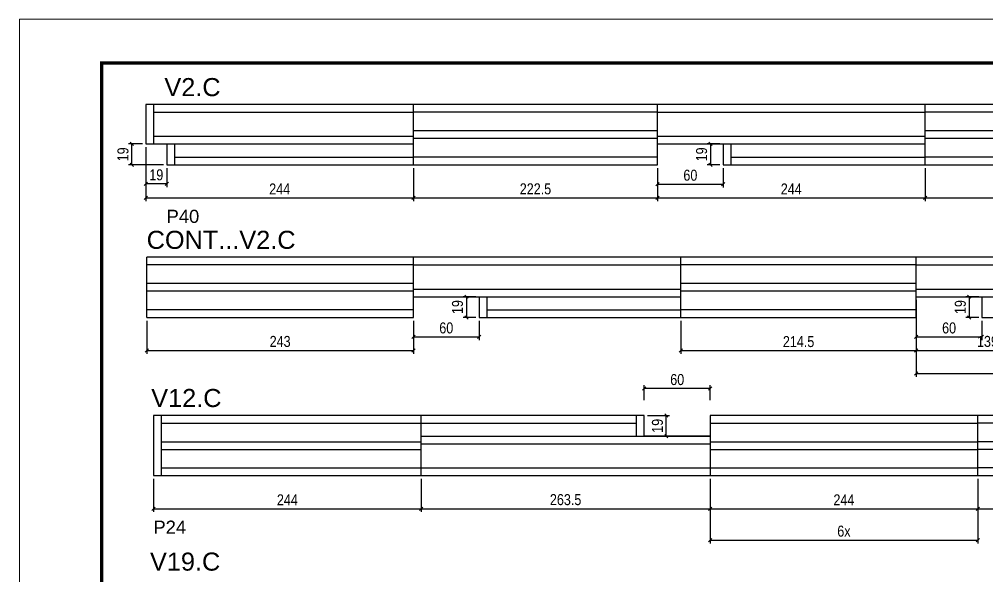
# Model space of a CAD drawing. Extents: x 1813 to 8067, y 422 to 2621.
# Drawn here: x 3412 to 4294, y 964 to 1472 of the extents above; entities that cross this region are included whole.
import ezdxf

# ---------------------------------------------------------------- set-up
doc = ezdxf.new("R2010")
doc.units = 0
doc.linetypes.add('DASHED', pattern=[0.75, 0.5, -0.25])
for name, color, linetype in [('5', 5, 'Continuous'), ('NOMENCLATURA', 7, 'Continuous'), ('Painéis', 200, 'Continuous'), ('SARR_2.2x7', 40, 'Continuous')]:
    doc.layers.add(name, color=color, linetype=linetype)
doc.layers.add('Folhas', color=255, linetype='Continuous', lineweight=9)
doc.layers.add('SARRAFO DE PRESSAO', color=251, linetype='DASHED', lineweight=9)
doc.styles.add('COTA TECNICA-50', font='techl___.ttf', dxfattribs={"height": 10})
doc.styles.get("Standard").update_dxf_attribs({"font": 'arial.ttf'})
doc.dimstyles.new('COTA PAINEL-50', dxfattribs={"dimtxt": 10, "dimasz": 3, "dimexe": 3, "dimexo": 3, "dimgap": 3, "dimtad": 1, "dimdec": 1, "dimzin": 12, "dimdsep": 46, "dimtxsty": 'COTA TECNICA-50', "dimblk1": 'OBLIQUE', "dimblk2": 'OBLIQUE', "dimsah": 1, "dimcen": 0.9, "dimclrd": 4, "dimclre": 4, "dimclrt": 240, "dimadec": 1, "dimazin": 3, "dimtfac": 1, "dimtdec": 1, "dimtmove": 0, "dimatfit": 3, "dimfxl": 1, "dimtolj": 1, "dimtzin": 12, "dimarcsym": 0})

# ---------------------------------------------------------------- blocks, each defined once
blk = doc.blocks.new('9999999999')
at = {"layer": 'Folhas'}
blk.add_lwpolyline([(98138.98, 34190.21), (99623.98, 34190.21), (99623.98, 35240.21), (98138.98, 35240.21)], close=True, dxfattribs=at)
at = {"layer": 'Folhas', "color": 30, "const_width": 3}
blk.add_lwpolyline([(98213.98, 34230.21), (99583.98, 34230.21), (99583.98, 35200.21), (98213.98, 35200.21)], close=True, dxfattribs=at)
blk = doc.blocks.new('_Oblique')
at = {"color": 0, "linetype": 'ByBlock', "lineweight": -2}
blk.add_line((-0.5, -0.5), (0.5, 0.5), dxfattribs=at)
blk = doc.blocks.new('*D56')
at = {"layer": 'Defpoints', "color": 0, "transparency": 16777216}
for p in [(3534.18, 1055.47), (3778.18, 1055.47), (3778.18, 1025.31)]:
    blk.add_point(p, dxfattribs=at)
at = {"layer": 'Painéis', "color": 4, "lineweight": -2, "transparency": 16777216}
for p, q in [((3534.18, 1052.47), (3534.18, 1022.31)), ((3778.18, 1052.47), (3778.18, 1022.31)), ((3534.18, 1025.31), (3778.18, 1025.31))]:
    blk.add_line(p, q, dxfattribs=at)
at = {"layer": 'Painéis', "color": 4, "lineweight": -2, "transparency": 16777216, "xscale": 3, "yscale": 3, "zscale": 3, "rotation": 180}
blk.add_blockref('_Oblique', (3534.18, 1025.31), dxfattribs=at)
at = {"layer": 'Painéis', "color": 4, "lineweight": -2, "transparency": 16777216, "xscale": 3, "yscale": 3, "zscale": 3}
blk.add_blockref('_Oblique', (3778.18, 1025.31), dxfattribs=at)
at = {"layer": 'Painéis', "color": 240, "transparency": 16777216, "insert": (3656.18, 1033.39), "char_height": 10, "attachment_point": 5, "style": 'COTA TECNICA-50'}
blk.add_mtext('\\A1;244', dxfattribs=at)
blk = doc.blocks.new('*D83')
at = {"layer": 'Defpoints', "color": 0, "transparency": 16777216}
for p in [(3778.18, 1055.47), (4041.68, 1055.47), (4041.68, 1025.31)]:
    blk.add_point(p, dxfattribs=at)
at = {"layer": 'Painéis', "color": 4, "lineweight": -2, "transparency": 16777216}
for p, q in [((3778.18, 1052.47), (3778.18, 1022.31)), ((4041.68, 1052.47), (4041.68, 1022.31)), ((3778.18, 1025.31), (4041.68, 1025.31))]:
    blk.add_line(p, q, dxfattribs=at)
at = {"layer": 'Painéis', "color": 4, "lineweight": -2, "transparency": 16777216, "xscale": 3, "yscale": 3, "zscale": 3, "rotation": 180}
blk.add_blockref('_Oblique', (3778.18, 1025.31), dxfattribs=at)
at = {"layer": 'Painéis', "color": 4, "lineweight": -2, "transparency": 16777216, "xscale": 3, "yscale": 3, "zscale": 3}
blk.add_blockref('_Oblique', (4041.68, 1025.31), dxfattribs=at)
at = {"layer": 'Painéis', "color": 240, "transparency": 16777216, "insert": (3909.93, 1033.53), "char_height": 10, "attachment_point": 5, "style": 'COTA TECNICA-50'}
blk.add_mtext('\\A1;263.5', dxfattribs=at)
blk = doc.blocks.new('*D57')
at = {"layer": 'Defpoints', "color": 0, "transparency": 16777216}
for p in [(4041.68, 1055.47), (4285.68, 1055.47), (4285.68, 1025.31)]:
    blk.add_point(p, dxfattribs=at)
at = {"layer": 'Painéis', "color": 4, "lineweight": -2, "transparency": 16777216}
for p, q in [((4041.68, 1052.47), (4041.68, 1022.31)), ((4285.68, 1052.47), (4285.68, 1022.31)), ((4041.68, 1025.31), (4285.68, 1025.31))]:
    blk.add_line(p, q, dxfattribs=at)
at = {"layer": 'Painéis', "color": 4, "lineweight": -2, "transparency": 16777216, "xscale": 3, "yscale": 3, "zscale": 3, "rotation": 180}
blk.add_blockref('_Oblique', (4041.68, 1025.31), dxfattribs=at)
at = {"layer": 'Painéis', "color": 4, "lineweight": -2, "transparency": 16777216, "xscale": 3, "yscale": 3, "zscale": 3}
blk.add_blockref('_Oblique', (4285.68, 1025.31), dxfattribs=at)
at = {"layer": 'Painéis', "color": 240, "transparency": 16777216, "insert": (4163.68, 1033.39), "char_height": 10, "attachment_point": 5, "style": 'COTA TECNICA-50'}
blk.add_mtext('\\A1;244', dxfattribs=at)
blk = doc.blocks.new('*D58')
at = {"layer": 'Defpoints', "color": 0, "transparency": 16777216}
for p in [(4285.68, 1055.47), (4455.68, 1055.47), (4455.68, 1025.31)]:
    blk.add_point(p, dxfattribs=at)
at = {"layer": 'Painéis', "color": 4, "lineweight": -2, "transparency": 16777216}
for p, q in [((4285.68, 1052.47), (4285.68, 1022.31)), ((4455.68, 1052.47), (4455.68, 1022.31)), ((4285.68, 1025.31), (4455.68, 1025.31))]:
    blk.add_line(p, q, dxfattribs=at)
at = {"layer": 'Painéis', "color": 4, "lineweight": -2, "transparency": 16777216, "xscale": 3, "yscale": 3, "zscale": 3, "rotation": 180}
blk.add_blockref('_Oblique', (4285.68, 1025.31), dxfattribs=at)
at = {"layer": 'Painéis', "color": 4, "lineweight": -2, "transparency": 16777216, "xscale": 3, "yscale": 3, "zscale": 3}
blk.add_blockref('_Oblique', (4455.68, 1025.31), dxfattribs=at)
at = {"layer": 'Painéis', "color": 240, "transparency": 16777216, "insert": (4370.68, 1033.41), "char_height": 10, "attachment_point": 5, "style": 'COTA TECNICA-50'}
blk.add_mtext('\\A1;170', dxfattribs=at)
blk = doc.blocks.new('*D59')
at = {"layer": 'Defpoints', "color": 0, "transparency": 16777216}
for p in [(4041.68, 1055.47), (4285.68, 1055.47), (4285.68, 996.66)]:
    blk.add_point(p, dxfattribs=at)
at = {"layer": 'Painéis', "color": 4, "lineweight": -2, "transparency": 16777216}
for p, q in [((4041.68, 1052.47), (4041.68, 993.66)), ((4285.68, 1052.47), (4285.68, 993.66)), ((4041.68, 996.66), (4285.68, 996.66))]:
    blk.add_line(p, q, dxfattribs=at)
at = {"layer": 'Painéis', "color": 4, "lineweight": -2, "transparency": 16777216, "xscale": 3, "yscale": 3, "zscale": 3, "rotation": 180}
blk.add_blockref('_Oblique', (4041.68, 996.66), dxfattribs=at)
at = {"layer": 'Painéis', "color": 4, "lineweight": -2, "transparency": 16777216, "xscale": 3, "yscale": 3, "zscale": 3}
blk.add_blockref('_Oblique', (4285.68, 996.66), dxfattribs=at)
at = {"layer": 'Painéis', "color": 240, "transparency": 16777216, "insert": (4163.68, 1004.77), "char_height": 10, "attachment_point": 5, "style": 'COTA TECNICA-50'}
blk.add_mtext('\\A1;6x', dxfattribs=at)
blk = doc.blocks.new('*D60')
at = {"layer": 'Defpoints', "color": 0, "transparency": 16777216}
for p in [(3981.68, 1135.03), (3981.68, 1121.26), (4041.68, 1121.26)]:
    blk.add_point(p, dxfattribs=at)
at = {"layer": 'Painéis', "color": 4, "lineweight": -2, "transparency": 16777216}
for p, q in [((3981.68, 1124.26), (3981.68, 1138.03)), ((4041.68, 1124.26), (4041.68, 1138.03)), ((4041.68, 1135.03), (3981.68, 1135.03))]:
    blk.add_line(p, q, dxfattribs=at)
at = {"layer": 'Painéis', "color": 4, "lineweight": -2, "transparency": 16777216, "xscale": 3, "yscale": 3, "zscale": 3, "rotation": 180}
blk.add_blockref('_Oblique', (3981.68, 1135.03), dxfattribs=at)
at = {"layer": 'Painéis', "color": 4, "lineweight": -2, "transparency": 16777216, "xscale": 3, "yscale": 3, "zscale": 3}
blk.add_blockref('_Oblique', (4041.68, 1135.03), dxfattribs=at)
at = {"layer": 'Painéis', "color": 240, "transparency": 16777216, "insert": (4011.68, 1143.13), "char_height": 10, "attachment_point": 5, "style": 'COTA TECNICA-50'}
blk.add_mtext('\\A1;60', dxfattribs=at)
blk = doc.blocks.new('*D85')
at = {"layer": 'Defpoints', "color": 0, "transparency": 16777216}
for p in [(3981.68, 1110.47), (4001.75, 1110.47), (3981.68, 1091.47)]:
    blk.add_point(p, dxfattribs=at)
at = {"layer": 'Painéis', "color": 4, "lineweight": -2, "transparency": 16777216}
for p, q in [((3984.68, 1110.47), (4004.75, 1110.47)), ((4001.75, 1091.47), (4001.75, 1110.47)), ((3984.68, 1091.47), (4004.75, 1091.47))]:
    blk.add_line(p, q, dxfattribs=at)
at = {"layer": 'Painéis', "color": 4, "lineweight": -2, "transparency": 16777216, "xscale": 3, "yscale": 3, "zscale": 3}
for p, rotation in [((4001.75, 1110.47), 90), ((4001.75, 1091.47), 270)]:
    blk.add_blockref('_Oblique', p, dxfattribs=dict(at, rotation=rotation))
at = {"layer": 'Painéis', "color": 240, "transparency": 16777216, "insert": (3993.66, 1100.97), "char_height": 10, "attachment_point": 5, "rotation": 90, "style": 'COTA TECNICA-50'}
blk.add_mtext('\\A1;19', dxfattribs=at)
blk = doc.blocks.new('*D61')
at = {"layer": 'Defpoints', "color": 0, "transparency": 16777216}
for p in [(3527.18, 1358.27), (3771.18, 1339.27), (3771.18, 1309.11)]:
    blk.add_point(p, dxfattribs=at)
at = {"layer": 'Painéis', "color": 4, "lineweight": -2, "transparency": 16777216}
for p, q in [((3527.18, 1355.27), (3527.18, 1306.11)), ((3771.18, 1336.27), (3771.18, 1306.11)), ((3527.18, 1309.11), (3771.18, 1309.11))]:
    blk.add_line(p, q, dxfattribs=at)
at = {"layer": 'Painéis', "color": 4, "lineweight": -2, "transparency": 16777216, "xscale": 3, "yscale": 3, "zscale": 3, "rotation": 180}
blk.add_blockref('_Oblique', (3527.18, 1309.11), dxfattribs=at)
at = {"layer": 'Painéis', "color": 4, "lineweight": -2, "transparency": 16777216, "xscale": 3, "yscale": 3, "zscale": 3}
blk.add_blockref('_Oblique', (3771.18, 1309.11), dxfattribs=at)
at = {"layer": 'Painéis', "color": 240, "transparency": 16777216, "insert": (3649.18, 1317.18), "char_height": 10, "attachment_point": 5, "style": 'COTA TECNICA-50'}
blk.add_mtext('\\A1;244', dxfattribs=at)
blk = doc.blocks.new('*D86')
at = {"layer": 'Defpoints', "color": 0, "transparency": 16777216}
for p in [(3771.18, 1339.27), (3993.68, 1339.27), (3993.68, 1309.11)]:
    blk.add_point(p, dxfattribs=at)
at = {"layer": 'Painéis', "color": 4, "lineweight": -2, "transparency": 16777216}
for p, q in [((3771.18, 1336.27), (3771.18, 1306.11)), ((3993.68, 1336.27), (3993.68, 1306.11)), ((3771.18, 1309.11), (3993.68, 1309.11))]:
    blk.add_line(p, q, dxfattribs=at)
at = {"layer": 'Painéis', "color": 4, "lineweight": -2, "transparency": 16777216, "xscale": 3, "yscale": 3, "zscale": 3, "rotation": 180}
blk.add_blockref('_Oblique', (3771.18, 1309.11), dxfattribs=at)
at = {"layer": 'Painéis', "color": 4, "lineweight": -2, "transparency": 16777216, "xscale": 3, "yscale": 3, "zscale": 3}
blk.add_blockref('_Oblique', (3993.68, 1309.11), dxfattribs=at)
at = {"layer": 'Painéis', "color": 240, "transparency": 16777216, "insert": (3882.43, 1317.22), "char_height": 10, "attachment_point": 5, "style": 'COTA TECNICA-50'}
blk.add_mtext('\\A1;222.5', dxfattribs=at)
blk = doc.blocks.new('*D62')
at = {"layer": 'Defpoints', "color": 0, "transparency": 16777216}
for p in [(3993.68, 1339.27), (4237.68, 1339.27), (4237.68, 1309.11)]:
    blk.add_point(p, dxfattribs=at)
at = {"layer": 'Painéis', "color": 4, "lineweight": -2, "transparency": 16777216}
for p, q in [((3993.68, 1336.27), (3993.68, 1306.11)), ((4237.68, 1336.27), (4237.68, 1306.11)), ((3993.68, 1309.11), (4237.68, 1309.11))]:
    blk.add_line(p, q, dxfattribs=at)
at = {"layer": 'Painéis', "color": 4, "lineweight": -2, "transparency": 16777216, "xscale": 3, "yscale": 3, "zscale": 3, "rotation": 180}
blk.add_blockref('_Oblique', (3993.68, 1309.11), dxfattribs=at)
at = {"layer": 'Painéis', "color": 4, "lineweight": -2, "transparency": 16777216, "xscale": 3, "yscale": 3, "zscale": 3}
blk.add_blockref('_Oblique', (4237.68, 1309.11), dxfattribs=at)
at = {"layer": 'Painéis', "color": 240, "transparency": 16777216, "insert": (4115.68, 1317.18), "char_height": 10, "attachment_point": 5, "style": 'COTA TECNICA-50'}
blk.add_mtext('\\A1;244', dxfattribs=at)
blk = doc.blocks.new('*D87')
at = {"layer": 'Defpoints', "color": 0, "transparency": 16777216}
for p in [(3993.68, 1339.27), (4053.68, 1339.27), (4053.68, 1321.58)]:
    blk.add_point(p, dxfattribs=at)
at = {"layer": 'Painéis', "color": 4, "lineweight": -2, "transparency": 16777216}
for p, q in [((3993.68, 1336.27), (3993.68, 1318.58)), ((4053.68, 1336.27), (4053.68, 1318.58)), ((3993.68, 1321.58), (4053.68, 1321.58))]:
    blk.add_line(p, q, dxfattribs=at)
at = {"layer": 'Painéis', "color": 4, "lineweight": -2, "transparency": 16777216, "xscale": 3, "yscale": 3, "zscale": 3, "rotation": 180}
blk.add_blockref('_Oblique', (3993.68, 1321.58), dxfattribs=at)
at = {"layer": 'Painéis', "color": 4, "lineweight": -2, "transparency": 16777216, "xscale": 3, "yscale": 3, "zscale": 3}
blk.add_blockref('_Oblique', (4053.68, 1321.58), dxfattribs=at)
at = {"layer": 'Painéis', "color": 240, "transparency": 16777216, "insert": (4023.68, 1329.68), "char_height": 10, "attachment_point": 5, "style": 'COTA TECNICA-50'}
blk.add_mtext('\\A1;60', dxfattribs=at)
blk = doc.blocks.new('*D88')
at = {"layer": 'Defpoints', "color": 0, "transparency": 16777216}
for p in [(4053.68, 1358.27), (4042.02, 1339.27), (4053.68, 1339.27)]:
    blk.add_point(p, dxfattribs=at)
at = {"layer": 'Painéis', "color": 4, "lineweight": -2, "transparency": 16777216}
for p, q in [((4050.68, 1358.27), (4039.02, 1358.27)), ((4042.02, 1358.27), (4042.02, 1339.27)), ((4050.68, 1339.27), (4039.02, 1339.27))]:
    blk.add_line(p, q, dxfattribs=at)
at = {"layer": 'Painéis', "color": 4, "lineweight": -2, "transparency": 16777216, "xscale": 3, "yscale": 3, "zscale": 3}
for p, rotation in [((4042.02, 1358.27), 90), ((4042.02, 1339.27), 270)]:
    blk.add_blockref('_Oblique', p, dxfattribs=dict(at, rotation=rotation))
at = {"layer": 'Painéis', "color": 240, "transparency": 16777216, "insert": (4033.94, 1348.77), "char_height": 10, "attachment_point": 5, "rotation": 90, "style": 'COTA TECNICA-50'}
blk.add_mtext('\\A1;19', dxfattribs=at)
blk = doc.blocks.new('*D90')
at = {"layer": 'Defpoints', "color": 0, "transparency": 16777216}
for p in [(4237.68, 1339.27), (4480.68, 1339.27), (4480.68, 1309.11)]:
    blk.add_point(p, dxfattribs=at)
at = {"layer": 'Painéis', "color": 4, "lineweight": -2, "transparency": 16777216}
for p, q in [((4237.68, 1336.27), (4237.68, 1306.11)), ((4480.68, 1336.27), (4480.68, 1306.11)), ((4237.68, 1309.11), (4480.68, 1309.11))]:
    blk.add_line(p, q, dxfattribs=at)
at = {"layer": 'Painéis', "color": 4, "lineweight": -2, "transparency": 16777216, "xscale": 3, "yscale": 3, "zscale": 3, "rotation": 180}
blk.add_blockref('_Oblique', (4237.68, 1309.11), dxfattribs=at)
at = {"layer": 'Painéis', "color": 4, "lineweight": -2, "transparency": 16777216, "xscale": 3, "yscale": 3, "zscale": 3}
blk.add_blockref('_Oblique', (4480.68, 1309.11), dxfattribs=at)
at = {"layer": 'Painéis', "color": 240, "transparency": 16777216, "insert": (4359.18, 1317.33), "char_height": 10, "attachment_point": 5, "style": 'COTA TECNICA-50'}
blk.add_mtext('\\A1;243', dxfattribs=at)
blk = doc.blocks.new('*D91')
at = {"layer": 'Defpoints', "color": 0, "transparency": 16777216}
for p in [(3527.18, 1358.27), (3546.18, 1339.27), (3527.18, 1321.93)]:
    blk.add_point(p, dxfattribs=at)
at = {"layer": 'Painéis', "color": 4, "lineweight": -2, "transparency": 16777216}
for p, q in [((3527.18, 1355.27), (3527.18, 1318.93)), ((3546.18, 1336.27), (3546.18, 1318.93)), ((3546.18, 1321.93), (3527.18, 1321.93))]:
    blk.add_line(p, q, dxfattribs=at)
at = {"layer": 'Painéis', "color": 4, "lineweight": -2, "transparency": 16777216, "xscale": 3, "yscale": 3, "zscale": 3, "rotation": 180}
blk.add_blockref('_Oblique', (3527.18, 1321.93), dxfattribs=at)
at = {"layer": 'Painéis', "color": 4, "lineweight": -2, "transparency": 16777216, "xscale": 3, "yscale": 3, "zscale": 3}
blk.add_blockref('_Oblique', (3546.18, 1321.93), dxfattribs=at)
at = {"layer": 'Painéis', "color": 240, "transparency": 16777216, "insert": (3536.68, 1330.02), "char_height": 10, "attachment_point": 5, "style": 'COTA TECNICA-50'}
blk.add_mtext('\\A1;19', dxfattribs=at)
blk = doc.blocks.new('*D71')
at = {"layer": 'Defpoints', "color": 0, "transparency": 16777216}
for p in [(3514.38, 1358.27), (3527.18, 1358.27), (3546.18, 1339.27)]:
    blk.add_point(p, dxfattribs=at)
at = {"layer": 'Painéis', "color": 4, "lineweight": -2, "transparency": 16777216}
for p, q in [((3524.18, 1358.27), (3511.38, 1358.27)), ((3514.38, 1339.27), (3514.38, 1358.27)), ((3543.18, 1339.27), (3511.38, 1339.27))]:
    blk.add_line(p, q, dxfattribs=at)
at = {"layer": 'Painéis', "color": 4, "lineweight": -2, "transparency": 16777216, "xscale": 3, "yscale": 3, "zscale": 3}
for p, rotation in [((3514.38, 1358.27), 90), ((3514.38, 1339.27), 270)]:
    blk.add_blockref('_Oblique', p, dxfattribs=dict(at, rotation=rotation))
at = {"layer": 'Painéis', "color": 240, "transparency": 16777216, "insert": (3506.3, 1348.77), "char_height": 10, "attachment_point": 5, "rotation": 90, "style": 'COTA TECNICA-50'}
blk.add_mtext('\\A1;19', dxfattribs=at)
blk = doc.blocks.new('*D92')
at = {"layer": 'Defpoints', "color": 0, "transparency": 16777216}
for p in [(3528.1, 1199.88), (3771.1, 1199.87), (3771.1, 1169.71)]:
    blk.add_point(p, dxfattribs=at)
at = {"layer": 'Painéis', "color": 4, "lineweight": -2, "transparency": 16777216}
for p, q in [((3528.1, 1196.88), (3528.1, 1166.71)), ((3771.1, 1196.87), (3771.1, 1166.71)), ((3528.1, 1169.71), (3771.1, 1169.71))]:
    blk.add_line(p, q, dxfattribs=at)
at = {"layer": 'Painéis', "color": 4, "lineweight": -2, "transparency": 16777216, "xscale": 3, "yscale": 3, "zscale": 3, "rotation": 180}
blk.add_blockref('_Oblique', (3528.1, 1169.71), dxfattribs=at)
at = {"layer": 'Painéis', "color": 4, "lineweight": -2, "transparency": 16777216, "xscale": 3, "yscale": 3, "zscale": 3}
blk.add_blockref('_Oblique', (3771.1, 1169.71), dxfattribs=at)
at = {"layer": 'Painéis', "color": 240, "transparency": 16777216, "insert": (3649.6, 1177.93), "char_height": 10, "attachment_point": 5, "style": 'COTA TECNICA-50'}
blk.add_mtext('\\A1;243', dxfattribs=at)
blk = doc.blocks.new('*D72')
at = {"layer": 'Defpoints', "color": 0, "transparency": 16777216}
for p in [(3771.1, 1199.87), (3831.1, 1199.87), (3831.1, 1182.17)]:
    blk.add_point(p, dxfattribs=at)
at = {"layer": 'Painéis', "color": 4, "lineweight": -2, "transparency": 16777216}
for p, q in [((3771.1, 1196.87), (3771.1, 1179.17)), ((3831.1, 1196.87), (3831.1, 1179.17)), ((3771.1, 1182.17), (3831.1, 1182.17))]:
    blk.add_line(p, q, dxfattribs=at)
at = {"layer": 'Painéis', "color": 4, "lineweight": -2, "transparency": 16777216, "xscale": 3, "yscale": 3, "zscale": 3, "rotation": 180}
blk.add_blockref('_Oblique', (3771.1, 1182.17), dxfattribs=at)
at = {"layer": 'Painéis', "color": 4, "lineweight": -2, "transparency": 16777216, "xscale": 3, "yscale": 3, "zscale": 3}
blk.add_blockref('_Oblique', (3831.1, 1182.17), dxfattribs=at)
at = {"layer": 'Painéis', "color": 240, "transparency": 16777216, "insert": (3801.1, 1190.28), "char_height": 10, "attachment_point": 5, "style": 'COTA TECNICA-50'}
blk.add_mtext('\\A1;60', dxfattribs=at)
blk = doc.blocks.new('*D73')
at = {"layer": 'Defpoints', "color": 0, "transparency": 16777216}
for p in [(3831.1, 1218.86), (3819.45, 1199.86), (3831.1, 1199.86)]:
    blk.add_point(p, dxfattribs=at)
at = {"layer": 'Painéis', "color": 4, "lineweight": -2, "transparency": 16777216}
for p, q in [((3828.1, 1218.86), (3816.45, 1218.86)), ((3819.45, 1218.86), (3819.45, 1199.86)), ((3828.1, 1199.86), (3816.45, 1199.86))]:
    blk.add_line(p, q, dxfattribs=at)
at = {"layer": 'Painéis', "color": 4, "lineweight": -2, "transparency": 16777216, "xscale": 3, "yscale": 3, "zscale": 3}
for p, rotation in [((3819.45, 1218.86), 90), ((3819.45, 1199.86), 270)]:
    blk.add_blockref('_Oblique', p, dxfattribs=dict(at, rotation=rotation))
at = {"layer": 'Painéis', "color": 240, "transparency": 16777216, "insert": (3811.36, 1209.36), "char_height": 10, "attachment_point": 5, "rotation": 90, "style": 'COTA TECNICA-50'}
blk.add_mtext('\\A1;19', dxfattribs=at)
blk = doc.blocks.new('*D93')
at = {"layer": 'Defpoints', "color": 0, "transparency": 16777216}
for p in [(4015.1, 1199.88), (4229.6, 1199.88), (4229.6, 1169.71)]:
    blk.add_point(p, dxfattribs=at)
at = {"layer": 'Painéis', "color": 4, "lineweight": -2, "transparency": 16777216}
for p, q in [((4015.1, 1196.88), (4015.1, 1166.71)), ((4229.6, 1196.88), (4229.6, 1166.71)), ((4015.1, 1169.71), (4229.6, 1169.71))]:
    blk.add_line(p, q, dxfattribs=at)
at = {"layer": 'Painéis', "color": 4, "lineweight": -2, "transparency": 16777216, "xscale": 3, "yscale": 3, "zscale": 3, "rotation": 180}
blk.add_blockref('_Oblique', (4015.1, 1169.71), dxfattribs=at)
at = {"layer": 'Painéis', "color": 4, "lineweight": -2, "transparency": 16777216, "xscale": 3, "yscale": 3, "zscale": 3}
blk.add_blockref('_Oblique', (4229.6, 1169.71), dxfattribs=at)
at = {"layer": 'Painéis', "color": 240, "transparency": 16777216, "insert": (4122.35, 1177.82), "char_height": 10, "attachment_point": 5, "style": 'COTA TECNICA-50'}
blk.add_mtext('\\A1;214.5', dxfattribs=at)
blk = doc.blocks.new('*D94')
at = {"layer": 'Defpoints', "color": 0, "transparency": 16777216}
for p in [(4229.6, 1218.87), (4491.1, 1199.87), (4491.1, 1148.69)]:
    blk.add_point(p, dxfattribs=at)
at = {"layer": 'Painéis', "color": 4, "lineweight": -2, "transparency": 16777216}
for p, q in [((4229.6, 1215.87), (4229.6, 1145.69)), ((4491.1, 1196.87), (4491.1, 1145.69)), ((4229.6, 1148.69), (4491.1, 1148.69))]:
    blk.add_line(p, q, dxfattribs=at)
at = {"layer": 'Painéis', "color": 4, "lineweight": -2, "transparency": 16777216, "xscale": 3, "yscale": 3, "zscale": 3, "rotation": 180}
blk.add_blockref('_Oblique', (4229.6, 1148.69), dxfattribs=at)
at = {"layer": 'Painéis', "color": 4, "lineweight": -2, "transparency": 16777216, "xscale": 3, "yscale": 3, "zscale": 3}
blk.add_blockref('_Oblique', (4491.1, 1148.69), dxfattribs=at)
at = {"layer": 'Painéis', "color": 240, "transparency": 16777216, "insert": (4360.35, 1156.8), "char_height": 10, "attachment_point": 5, "style": 'COTA TECNICA-50'}
blk.add_mtext('\\A1;261.5', dxfattribs=at)
blk = doc.blocks.new('*D74')
at = {"layer": 'Defpoints', "color": 0, "transparency": 16777216}
for p in [(4229.6, 1199.87), (4289.6, 1199.87), (4289.6, 1182.17)]:
    blk.add_point(p, dxfattribs=at)
at = {"layer": 'Painéis', "color": 4, "lineweight": -2, "transparency": 16777216}
for p, q in [((4229.6, 1196.87), (4229.6, 1179.17)), ((4289.6, 1196.87), (4289.6, 1179.17)), ((4229.6, 1182.17), (4289.6, 1182.17))]:
    blk.add_line(p, q, dxfattribs=at)
at = {"layer": 'Painéis', "color": 4, "lineweight": -2, "transparency": 16777216, "xscale": 3, "yscale": 3, "zscale": 3, "rotation": 180}
blk.add_blockref('_Oblique', (4229.6, 1182.17), dxfattribs=at)
at = {"layer": 'Painéis', "color": 4, "lineweight": -2, "transparency": 16777216, "xscale": 3, "yscale": 3, "zscale": 3}
blk.add_blockref('_Oblique', (4289.6, 1182.17), dxfattribs=at)
at = {"layer": 'Painéis', "color": 240, "transparency": 16777216, "insert": (4259.6, 1190.27), "char_height": 10, "attachment_point": 5, "style": 'COTA TECNICA-50'}
blk.add_mtext('\\A1;60', dxfattribs=at)
blk = doc.blocks.new('*D75')
at = {"layer": 'Defpoints', "color": 0, "transparency": 16777216}
for p in [(4289.6, 1218.86), (4277.95, 1199.86), (4289.6, 1199.86)]:
    blk.add_point(p, dxfattribs=at)
at = {"layer": 'Painéis', "color": 4, "lineweight": -2, "transparency": 16777216}
for p, q in [((4286.6, 1218.86), (4274.95, 1218.86)), ((4277.95, 1218.86), (4277.95, 1199.86)), ((4286.6, 1199.86), (4274.95, 1199.86))]:
    blk.add_line(p, q, dxfattribs=at)
at = {"layer": 'Painéis', "color": 4, "lineweight": -2, "transparency": 16777216, "xscale": 3, "yscale": 3, "zscale": 3}
for p, rotation in [((4277.95, 1218.86), 90), ((4277.95, 1199.86), 270)]:
    blk.add_blockref('_Oblique', p, dxfattribs=dict(at, rotation=rotation))
at = {"layer": 'Painéis', "color": 240, "transparency": 16777216, "insert": (4269.86, 1209.36), "char_height": 10, "attachment_point": 5, "rotation": 90, "style": 'COTA TECNICA-50'}
blk.add_mtext('\\A1;19', dxfattribs=at)
blk = doc.blocks.new('*D77')
at = {"layer": 'Defpoints', "color": 0, "transparency": 16777216}
for p in [(4229.6, 1199.88), (4369.1, 1199.86), (4369.1, 1169.7)]:
    blk.add_point(p, dxfattribs=at)
at = {"layer": 'Painéis', "color": 4, "lineweight": -2, "transparency": 16777216}
for p, q in [((4229.6, 1196.88), (4229.6, 1166.7)), ((4369.1, 1196.86), (4369.1, 1166.7)), ((4229.6, 1169.7), (4369.1, 1169.7))]:
    blk.add_line(p, q, dxfattribs=at)
at = {"layer": 'Painéis', "color": 4, "lineweight": -2, "transparency": 16777216, "xscale": 3, "yscale": 3, "zscale": 3, "rotation": 180}
blk.add_blockref('_Oblique', (4229.6, 1169.7), dxfattribs=at)
at = {"layer": 'Painéis', "color": 4, "lineweight": -2, "transparency": 16777216, "xscale": 3, "yscale": 3, "zscale": 3}
blk.add_blockref('_Oblique', (4369.1, 1169.7), dxfattribs=at)
at = {"layer": 'Painéis', "color": 240, "transparency": 16777216, "insert": (4299.35, 1177.95), "char_height": 10, "attachment_point": 5, "style": 'COTA TECNICA-50'}
blk.add_mtext('\\A1;139.5', dxfattribs=at)

msp = doc.modelspace()

# ---------------------------------------------------------------- linework, layer by layer
at = {"layer": 'Painéis'}
for p, q in [((3527.19, 1394.27), (3527.18, 1358.27)), ((4724.68, 1394.27), (3527.19, 1394.27)), ((3771.18, 1339.27), (3771.18, 1394.27)), ((3993.68, 1339.27), (3993.68, 1394.27)), ((4237.68, 1339.27), (4237.68, 1394.27)), ((3527.18, 1358.27), (3546.18, 1358.27)), ((3546.18, 1358.27), (3546.18, 1339.27)), ((3993.68, 1358.27), (4053.68, 1358.27)), ((4053.68, 1358.27), (4053.68, 1339.27)), ((3546.18, 1339.27), (3993.68, 1339.27)), ((4053.68, 1339.27), (4480.68, 1339.27)), ((4491.1, 1254.87), (3528.1, 1254.87)), ((3528.1, 1199.87), (3528.1, 1254.87)), ((3771.1, 1199.87), (3771.1, 1254.87)), ((4015.1, 1199.88), (4015.1, 1254.87)), ((4229.6, 1199.87), (4229.6, 1254.87)), ((3771.1, 1218.87), (3831.1, 1218.87)), ((3831.1, 1218.87), (3831.1, 1199.87)), ((4229.6, 1218.87), (4289.6, 1218.87)), ((4289.6, 1218.87), (4289.6, 1199.87)), ((3528.1, 1199.87), (3771.1, 1199.87)), ((3831.1, 1199.87), (4229.6, 1199.87)), ((4289.6, 1199.87), (4491.1, 1199.87)), ((3534.18, 1110.47), (3534.18, 1055.47)), ((3981.68, 1110.47), (3534.18, 1110.47)), ((3778.18, 1055.47), (3778.18, 1110.47)), ((3981.68, 1091.47), (3981.68, 1110.47)), ((4455.68, 1110.47), (4041.68, 1110.47)), ((4041.68, 1110.47), (4041.68, 1055.47)), ((4285.68, 1055.47), (4285.68, 1110.47)), ((4041.68, 1091.47), (3981.68, 1091.47)), ((3534.18, 1055.47), (4455.68, 1055.47))]:
    msp.add_line(p, q, dxfattribs=at)
at = {"layer": 'SARR_2.2x7', "linetype": 'Continuous'}
for p, q in [((3534.18, 1394.27), (3534.18, 1358.27)), ((3534.18, 1387.27), (3771.18, 1387.27)), ((3993.68, 1387.27), (3771.18, 1387.27)), ((3993.68, 1387.27), (4237.68, 1387.27)), ((4480.68, 1387.27), (4237.68, 1387.27)), ((3993.68, 1370.27), (3771.18, 1370.27)), ((4480.68, 1370.27), (4237.68, 1370.27)), ((3534.18, 1365.27), (3771.18, 1365.27)), ((3993.68, 1363.27), (3771.18, 1363.27)), ((3993.68, 1365.27), (4237.68, 1365.27)), ((4480.68, 1363.27), (4237.68, 1363.27)), ((3534.18, 1358.27), (3771.18, 1358.27)), ((3553.18, 1358.27), (3553.18, 1339.27)), ((3993.68, 1358.27), (4237.68, 1358.27)), ((4060.68, 1358.27), (4060.68, 1339.27)), ((3553.18, 1346.27), (3771.18, 1346.27)), ((3993.68, 1346.27), (3771.18, 1346.27)), ((4060.68, 1346.27), (4237.68, 1346.27)), ((4480.68, 1346.27), (4237.68, 1346.27)), ((3771.1, 1247.87), (3528.1, 1247.87)), ((3771.1, 1247.87), (4015.1, 1247.87)), ((4229.6, 1247.87), (4015.1, 1247.87)), ((4229.6, 1247.87), (4484.1, 1247.87)), ((3771.1, 1230.87), (3528.1, 1230.87)), ((4229.6, 1230.87), (4015.1, 1230.87)), ((3771.1, 1223.87), (3528.1, 1223.87)), ((3771.1, 1225.87), (4015.1, 1225.87)), ((3771.1, 1218.87), (4015.1, 1218.87)), ((3838.1, 1218.86), (3838.1, 1199.86)), ((4229.6, 1223.87), (4015.1, 1223.87)), ((4229.6, 1225.87), (4484.1, 1225.87)), ((4229.6, 1218.87), (4484.1, 1218.87)), ((3771.1, 1206.87), (3528.1, 1206.87)), ((3838.1, 1206.86), (4015.1, 1206.87)), ((4229.6, 1206.87), (4015.1, 1206.87)), ((3541.18, 1110.47), (3541.18, 1055.47)), ((3541.18, 1103.47), (3778.18, 1103.47)), ((3778.18, 1103.47), (3974.68, 1103.47)), ((3974.68, 1091.47), (3974.68, 1110.47)), ((4041.68, 1103.47), (4285.68, 1103.47)), ((4448.68, 1103.47), (4285.68, 1103.47)), ((3541.18, 1086.47), (3778.18, 1086.47)), ((3778.59, 1091.47), (4041.68, 1091.47)), ((4041.68, 1086.47), (4285.68, 1086.47)), ((4448.68, 1086.47), (4285.68, 1086.47)), ((3541.18, 1079.47), (3778.18, 1079.47)), ((3778.59, 1084.47), (4041.68, 1084.47)), ((4041.68, 1079.47), (4285.68, 1079.47)), ((4448.68, 1079.47), (4285.68, 1079.47)), ((3541.18, 1062.47), (3778.18, 1062.47)), ((3778.18, 1062.47), (4041.68, 1062.47)), ((4041.68, 1062.47), (4285.68, 1062.47)), ((4448.68, 1062.47), (4285.68, 1062.47))]:
    msp.add_line(p, q, dxfattribs=at)

# ---------------------------------------------------------------- block references
at = {"layer": 'SARRAFO DE PRESSAO', "color": 6, "linetype": 'ByBlock'}
msp.add_blockref('9999999999', (-94727.18, -33768.15), dxfattribs=at)

# ---------------------------------------------------------------- texts
at = {"layer": '5', "linetype": 'Continuous'}
for s, p in [('P40', (3546.04, 1286.21)), ('P24', (3534.04, 1002.42))]:
    msp.add_text(s, height=12, rotation=359.99996, dxfattribs=at).set_placement(p)
at = {"layer": 'NOMENCLATURA', "linetype": 'Continuous'}
for s, p in [('V2.C', (3544.07, 1401.92)), ('CONT...V2.C', (3527.91, 1262.51)), ('V12.C', (3532.07, 1118.12)), ('V19.C', (3530.95, 968.78))]:
    msp.add_text(s, height=16.5, dxfattribs=at).set_placement(p)

# ---------------------------------------------------------------- dimensions: what is measured, and where the dimension line sits
at = {"layer": 'Painéis'}
for base, p1, p2, picture, middle in [((3514.38, 1358.27), (3546.18, 1339.27), (3527.18, 1358.27), '*D71', (3506.3, 1348.77)), ((4042.02, 1339.27), (4053.68, 1358.27), (4053.68, 1339.27), '*D88', (4033.94, 1348.77)), ((3819.45, 1199.86), (3831.1, 1218.86), (3831.1, 1199.86), '*D73', (3811.36, 1209.36)), ((4277.95, 1199.86), (4289.6, 1218.86), (4289.6, 1199.86), '*D75', (4269.86, 1209.36)), ((4001.75, 1110.47), (3981.68, 1091.47), (3981.68, 1110.47), '*D85', (3993.66, 1100.97))]:
    dim = msp.add_linear_dim(base=base, p1=p1, p2=p2, angle=90, dimstyle='COTA PAINEL-50', dxfattribs=at)
    dim.commit()
    dim.dimension.update_dxf_attribs({"geometry": picture, "text_midpoint": middle})
for base, p1, p2, picture, middle in [((3771.18, 1309.11), (3527.18, 1358.27), (3771.18, 1339.27), '*D61', (3649.18, 1317.18)), ((3527.18, 1321.93), (3546.18, 1339.27), (3527.18, 1358.27), '*D91', (3536.68, 1330.02)), ((3993.68, 1309.11), (3771.18, 1339.27), (3993.68, 1339.27), '*D86', (3882.43, 1317.22)), ((4237.68, 1309.11), (3993.68, 1339.27), (4237.68, 1339.27), '*D62', (4115.68, 1317.18)), ((4053.68, 1321.58), (3993.68, 1339.27), (4053.68, 1339.27), '*D87', (4023.68, 1329.68)), ((4480.68, 1309.11), (4237.68, 1339.27), (4480.68, 1339.27), '*D90', (4359.18, 1317.33)), ((4491.1, 1148.69), (4229.6, 1218.87), (4491.1, 1199.87), '*D94', (4360.35, 1156.8)), ((3771.1, 1169.71), (3528.1, 1199.88), (3771.1, 1199.87), '*D92', (3649.6, 1177.93)), ((3831.1, 1182.17), (3771.1, 1199.87), (3831.1, 1199.87), '*D72', (3801.1, 1190.28)), ((4229.6, 1169.71), (4015.1, 1199.88), (4229.6, 1199.88), '*D93', (4122.35, 1177.82)), ((4369.1, 1169.7), (4229.6, 1199.88), (4369.1, 1199.86), '*D77', (4299.35, 1177.95)), ((4289.6, 1182.17), (4229.6, 1199.87), (4289.6, 1199.87), '*D74', (4259.6, 1190.27)), ((3981.68, 1135.03), (4041.68, 1121.26), (3981.68, 1121.26), '*D60', (4011.68, 1143.13)), ((3778.18, 1025.31), (3534.18, 1055.47), (3778.18, 1055.47), '*D56', (3656.18, 1033.39)), ((4041.68, 1025.31), (3778.18, 1055.47), (4041.68, 1055.47), '*D83', (3909.93, 1033.53)), ((4285.68, 1025.31), (4041.68, 1055.47), (4285.68, 1055.47), '*D57', (4163.68, 1033.39)), ((4455.68, 1025.31), (4285.68, 1055.47), (4455.68, 1055.47), '*D58', (4370.68, 1033.41))]:
    dim = msp.add_linear_dim(base=base, p1=p1, p2=p2, dimstyle='COTA PAINEL-50', dxfattribs=at)
    dim.commit()
    dim.dimension.update_dxf_attribs({"geometry": picture, "text_midpoint": middle})
dim = msp.add_linear_dim(base=(4285.68, 996.66), p1=(4041.68, 1055.47), p2=(4285.68, 1055.47), text='6x', dimstyle='COTA PAINEL-50', dxfattribs=at)
dim.commit()
dim.dimension.update_dxf_attribs({"geometry": '*D59', "text_midpoint": (4163.68, 1004.77)})

doc.saveas('drawing.dxf')
